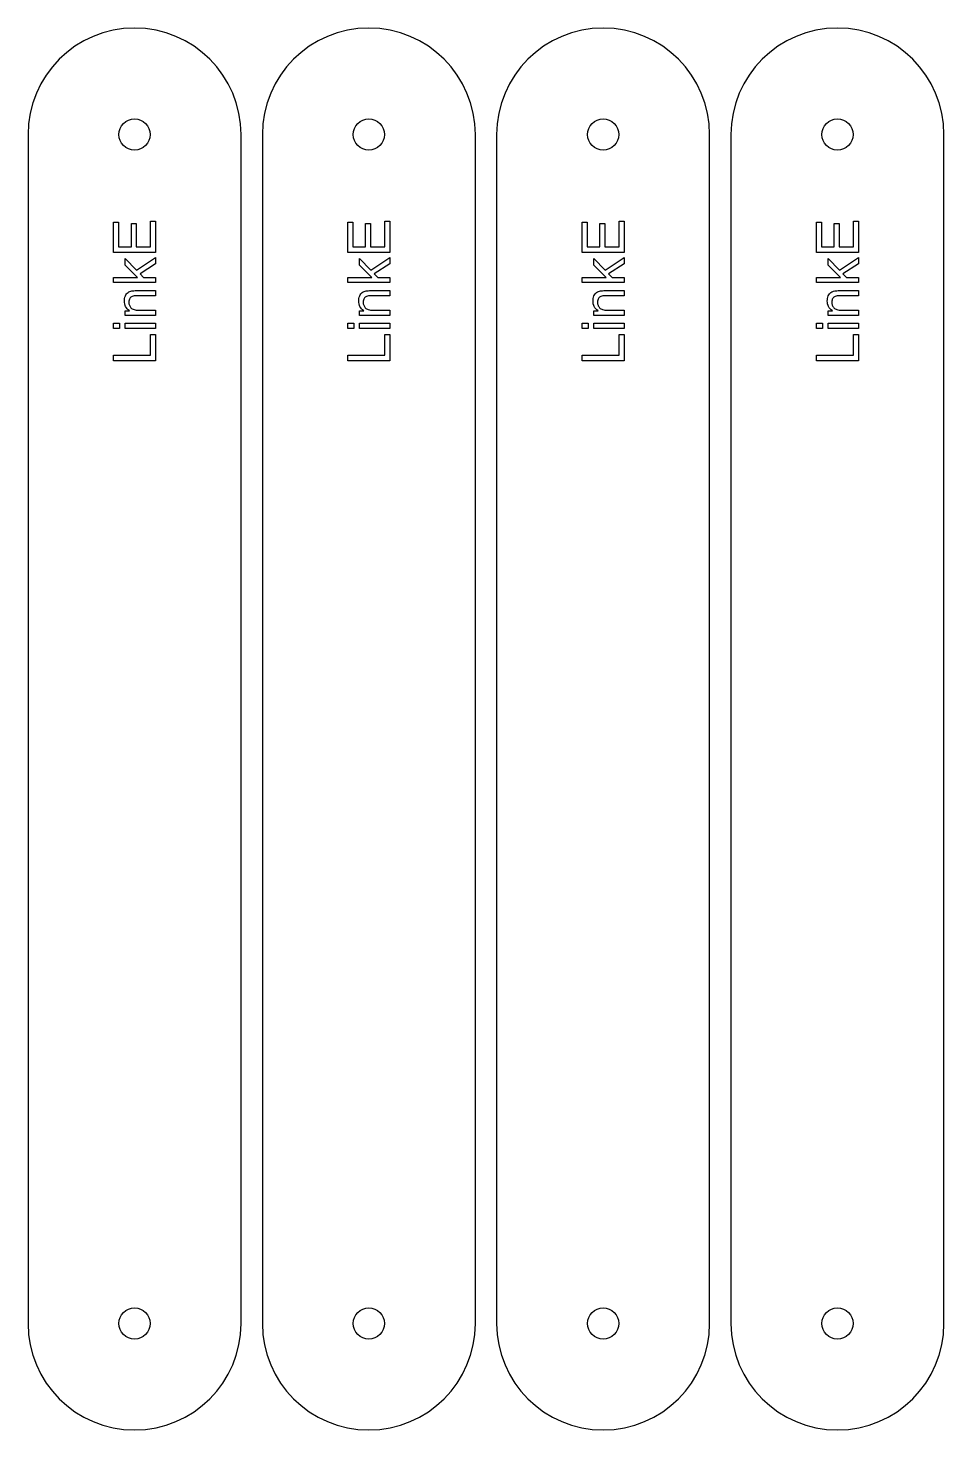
# Model space of a CAD drawing. Header units: millimetres. Extents: x 18 to 1169, y 18 to 1181.
# Drawn here: x 234 to 492, y 780.6 to 1175.4 of the extents above; entities that cross this region are included whole.
import ezdxf

# ---------------------------------------------------------------- set-up
doc = ezdxf.new("R2010")
doc.units = ezdxf.units.MM
doc.layers.add('cut', color=5, linetype='Continuous', true_color=0x0000ff)
doc.layers.add('line engraving', color=1, linetype='Continuous', true_color=0xff0000)

msp = doc.modelspace()

# ---------------------------------------------------------------- linework, layer by layer
at = {"layer": 'cut', "color": 5, "true_color": 0x0000ff}
for points in [[(234, 1145.38), (234, 810.58, 1), (294, 810.58), (294, 1145.38, 1)], [(300, 1145.38), (300, 810.58, 1), (360, 810.58), (360, 1145.38, 1)], [(366, 1145.38), (366, 810.58, 1), (426, 810.58), (426, 1145.38, 1)], [(432, 1145.38), (432, 810.58, 1), (492, 810.58), (492, 1145.38, 1)]]:
    msp.add_lwpolyline(points, format="xyb", close=True, dxfattribs=at)
for centre in [(264, 1145.38), (330, 1145.38), (396, 1145.38), (462, 1145.38), (264, 810.58), (330, 810.58), (396, 810.58), (462, 810.58)]:
    msp.add_circle(centre, 4.4, dxfattribs=at)
at = {"layer": 'line engraving', "color": 1, "true_color": 0xff0000}
for points in [[(269.93, 1112.18), (258.07, 1112.18), (258.07, 1120.75), (259.47, 1120.75), (259.47, 1113.75), (263.1, 1113.75), (263.1, 1120.31), (264.49, 1120.31), (264.49, 1113.75), (268.53, 1113.75), (268.53, 1121.03), (269.93, 1121.03), (269.93, 1112.18)], [(335.93, 1112.18), (324.07, 1112.18), (324.07, 1120.75), (325.47, 1120.75), (325.47, 1113.75), (329.1, 1113.75), (329.1, 1120.31), (330.49, 1120.31), (330.49, 1113.75), (334.53, 1113.75), (334.53, 1121.03), (335.93, 1121.03), (335.93, 1112.18)], [(401.93, 1112.18), (390.07, 1112.18), (390.07, 1120.75), (391.47, 1120.75), (391.47, 1113.75), (395.1, 1113.75), (395.1, 1120.31), (396.49, 1120.31), (396.49, 1113.75), (400.53, 1113.75), (400.53, 1121.03), (401.93, 1121.03), (401.93, 1112.18)], [(467.93, 1112.18), (456.07, 1112.18), (456.07, 1120.75), (457.47, 1120.75), (457.47, 1113.75), (461.1, 1113.75), (461.1, 1120.31), (462.49, 1120.31), (462.49, 1113.75), (466.53, 1113.75), (466.53, 1121.03), (467.93, 1121.03), (467.93, 1112.18)], [(269.93, 1103.68), (258.07, 1103.68), (258.07, 1105.14), (264.83, 1105.14), (261.34, 1108.59), (261.34, 1110.47), (264.53, 1107.19), (269.93, 1110.8), (269.93, 1109.01), (265.54, 1106.17), (266.52, 1105.14), (269.93, 1105.14), (269.93, 1103.68)], [(335.93, 1103.68), (324.07, 1103.68), (324.07, 1105.14), (330.83, 1105.14), (327.34, 1108.59), (327.34, 1110.47), (330.53, 1107.19), (335.93, 1110.8), (335.93, 1109.01), (331.54, 1106.17), (332.52, 1105.14), (335.93, 1105.14), (335.93, 1103.68)], [(401.93, 1103.68), (390.07, 1103.68), (390.07, 1105.14), (396.83, 1105.14), (393.34, 1108.59), (393.34, 1110.47), (396.53, 1107.19), (401.93, 1110.8), (401.93, 1109.01), (397.54, 1106.17), (398.52, 1105.14), (401.93, 1105.14), (401.93, 1103.68)], [(467.93, 1103.68), (456.07, 1103.68), (456.07, 1105.14), (462.83, 1105.14), (459.34, 1108.59), (459.34, 1110.47), (462.53, 1107.19), (467.93, 1110.8), (467.93, 1109.01), (463.54, 1106.17), (464.52, 1105.14), (467.93, 1105.14), (467.93, 1103.68)], [(269.93, 1094.46), (261.34, 1094.46), (261.34, 1095.77), (262.56, 1095.77), (262.23, 1096.02), (261.94, 1096.3), (261.7, 1096.6), (261.5, 1096.93), (261.34, 1097.28), (261.23, 1097.67), (261.17, 1098.07), (261.14, 1098.51), (261.16, 1098.89), (261.21, 1099.25), (261.3, 1099.6), (261.42, 1099.94), (261.57, 1100.24), (261.75, 1100.5), (261.94, 1100.73), (262.16, 1100.91), (262.39, 1101.06), (262.65, 1101.19), (262.93, 1101.29), (263.23, 1101.36), (263.47, 1101.4), (263.79, 1101.42), (264.18, 1101.44), (264.65, 1101.44), (269.93, 1101.44), (269.93, 1099.99), (264.7, 1099.99), (264.29, 1099.98), (263.93, 1099.95), (263.62, 1099.89), (263.37, 1099.82), (263.16, 1099.72), (262.98, 1099.58), (262.81, 1099.42), (262.67, 1099.22), (262.55, 1098.99), (262.47, 1098.75), (262.42, 1098.48), (262.41, 1098.2), (262.42, 1097.97), (262.44, 1097.75), (262.49, 1097.54), (262.55, 1097.33), (262.64, 1097.14), (262.74, 1096.95), (262.86, 1096.77), (263, 1096.59), (263.16, 1096.44), (263.36, 1096.3), (263.59, 1096.18), (263.85, 1096.09), (264.15, 1096.01), (264.48, 1095.96), (264.84, 1095.93), (265.24, 1095.92), (269.93, 1095.92), (269.93, 1094.46)], [(335.93, 1094.46), (327.34, 1094.46), (327.34, 1095.77), (328.56, 1095.77), (328.23, 1096.02), (327.94, 1096.3), (327.7, 1096.6), (327.5, 1096.93), (327.34, 1097.28), (327.23, 1097.67), (327.17, 1098.07), (327.14, 1098.51), (327.16, 1098.89), (327.21, 1099.25), (327.3, 1099.6), (327.42, 1099.94), (327.57, 1100.24), (327.75, 1100.5), (327.94, 1100.73), (328.16, 1100.91), (328.39, 1101.06), (328.65, 1101.19), (328.93, 1101.29), (329.23, 1101.36), (329.47, 1101.4), (329.79, 1101.42), (330.18, 1101.44), (330.65, 1101.44), (335.93, 1101.44), (335.93, 1099.99), (330.7, 1099.99), (330.29, 1099.98), (329.93, 1099.95), (329.62, 1099.89), (329.37, 1099.82), (329.16, 1099.72), (328.98, 1099.58), (328.81, 1099.42), (328.67, 1099.22), (328.55, 1098.99), (328.47, 1098.75), (328.42, 1098.48), (328.41, 1098.2), (328.42, 1097.97), (328.44, 1097.75), (328.49, 1097.54), (328.55, 1097.33), (328.64, 1097.14), (328.74, 1096.95), (328.86, 1096.77), (329, 1096.59), (329.16, 1096.44), (329.36, 1096.3), (329.59, 1096.18), (329.85, 1096.09), (330.15, 1096.01), (330.48, 1095.96), (330.84, 1095.93), (331.24, 1095.92), (335.93, 1095.92), (335.93, 1094.46)], [(401.93, 1094.46), (393.34, 1094.46), (393.34, 1095.77), (394.56, 1095.77), (394.23, 1096.02), (393.94, 1096.3), (393.7, 1096.6), (393.5, 1096.93), (393.34, 1097.28), (393.23, 1097.67), (393.17, 1098.07), (393.14, 1098.51), (393.16, 1098.89), (393.21, 1099.25), (393.3, 1099.6), (393.42, 1099.94), (393.57, 1100.24), (393.75, 1100.5), (393.94, 1100.73), (394.16, 1100.91), (394.39, 1101.06), (394.65, 1101.19), (394.93, 1101.29), (395.23, 1101.36), (395.47, 1101.4), (395.79, 1101.42), (396.18, 1101.44), (396.65, 1101.44), (401.93, 1101.44), (401.93, 1099.99), (396.7, 1099.99), (396.29, 1099.98), (395.93, 1099.95), (395.62, 1099.89), (395.37, 1099.82), (395.16, 1099.72), (394.98, 1099.58), (394.81, 1099.42), (394.67, 1099.22), (394.55, 1098.99), (394.47, 1098.75), (394.42, 1098.48), (394.41, 1098.2), (394.42, 1097.97), (394.44, 1097.75), (394.49, 1097.54), (394.55, 1097.33), (394.64, 1097.14), (394.74, 1096.95), (394.86, 1096.77), (395, 1096.59), (395.16, 1096.44), (395.36, 1096.3), (395.59, 1096.18), (395.85, 1096.09), (396.15, 1096.01), (396.48, 1095.96), (396.84, 1095.93), (397.24, 1095.92), (401.93, 1095.92), (401.93, 1094.46)], [(467.93, 1094.46), (459.34, 1094.46), (459.34, 1095.77), (460.56, 1095.77), (460.23, 1096.02), (459.94, 1096.3), (459.7, 1096.6), (459.5, 1096.93), (459.34, 1097.28), (459.23, 1097.67), (459.17, 1098.07), (459.14, 1098.51), (459.16, 1098.89), (459.21, 1099.25), (459.3, 1099.6), (459.42, 1099.94), (459.57, 1100.24), (459.75, 1100.5), (459.94, 1100.73), (460.16, 1100.91), (460.39, 1101.06), (460.65, 1101.19), (460.93, 1101.29), (461.23, 1101.36), (461.47, 1101.4), (461.79, 1101.42), (462.18, 1101.44), (462.65, 1101.44), (467.93, 1101.44), (467.93, 1099.99), (462.7, 1099.99), (462.29, 1099.98), (461.93, 1099.95), (461.62, 1099.89), (461.37, 1099.82), (461.16, 1099.72), (460.98, 1099.58), (460.81, 1099.42), (460.67, 1099.22), (460.55, 1098.99), (460.47, 1098.75), (460.42, 1098.48), (460.41, 1098.2), (460.42, 1097.97), (460.44, 1097.75), (460.49, 1097.54), (460.55, 1097.33), (460.64, 1097.14), (460.74, 1096.95), (460.86, 1096.77), (461, 1096.59), (461.16, 1096.44), (461.36, 1096.3), (461.59, 1096.18), (461.85, 1096.09), (462.15, 1096.01), (462.48, 1095.96), (462.84, 1095.93), (463.24, 1095.92), (467.93, 1095.92), (467.93, 1094.46)], [(259.74, 1090.79), (258.07, 1090.79), (258.07, 1092.25), (259.74, 1092.25), (259.74, 1090.79)], [(269.93, 1090.79), (261.34, 1090.79), (261.34, 1092.25), (269.93, 1092.25), (269.93, 1090.79)], [(325.74, 1090.79), (324.07, 1090.79), (324.07, 1092.25), (325.74, 1092.25), (325.74, 1090.79)], [(335.93, 1090.79), (327.34, 1090.79), (327.34, 1092.25), (335.93, 1092.25), (335.93, 1090.79)], [(391.74, 1090.79), (390.07, 1090.79), (390.07, 1092.25), (391.74, 1092.25), (391.74, 1090.79)], [(401.93, 1090.79), (393.34, 1090.79), (393.34, 1092.25), (401.93, 1092.25), (401.93, 1090.79)], [(457.74, 1090.79), (456.07, 1090.79), (456.07, 1092.25), (457.74, 1092.25), (457.74, 1090.79)], [(467.93, 1090.79), (459.34, 1090.79), (459.34, 1092.25), (467.93, 1092.25), (467.93, 1090.79)], [(269.93, 1081.69), (258.07, 1081.69), (258.07, 1083.26), (268.53, 1083.26), (268.53, 1089.1), (269.93, 1089.1), (269.93, 1081.69)], [(335.93, 1081.69), (324.07, 1081.69), (324.07, 1083.26), (334.53, 1083.26), (334.53, 1089.1), (335.93, 1089.1), (335.93, 1081.69)], [(401.93, 1081.69), (390.07, 1081.69), (390.07, 1083.26), (400.53, 1083.26), (400.53, 1089.1), (401.93, 1089.1), (401.93, 1081.69)], [(467.93, 1081.69), (456.07, 1081.69), (456.07, 1083.26), (466.53, 1083.26), (466.53, 1089.1), (467.93, 1089.1), (467.93, 1081.69)]]:
    msp.add_lwpolyline(points, dxfattribs=at)

doc.saveas('drawing.dxf')
